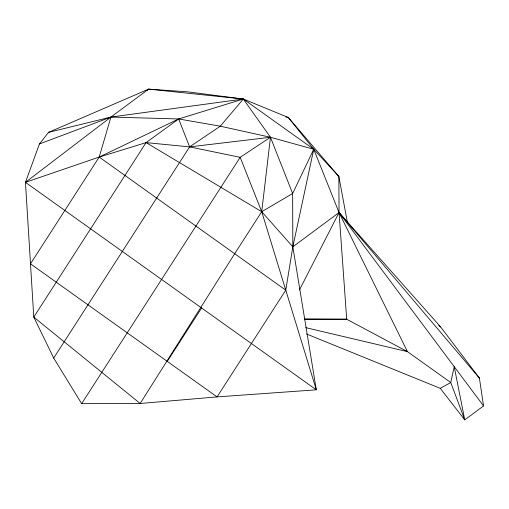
<?xml version="1.0" encoding="UTF-8"?>
<svg xmlns="http://www.w3.org/2000/svg" width="509" height="509" viewBox="0 0 509 509"><rect width="100%" height="100%" fill="white"/><g stroke="black" fill="none" stroke-linecap="round" stroke-linejoin="round"><path stroke-width="0.76" d="M347.424 222.535L338.848 176.464L288.304 117.484L243.315 99.026L148.609 89.126L110.937 117.076L25.45 182.343L316.312 389.818L261.721 211.712L270.457 137.265L243.315 99.026L187.197 91.785L148.609 89.126L48.559 132.359L39.435 143.952L25.45 182.343L33.791 317.107L53.7 358.069L81.65 403.662L140.153 403.497L217.063 396.899L316.312 389.818L292.834 246.827L292.643 193.528L270.457 137.265L220.295 126.194L178.672 118.966L110.937 117.076L48.559 132.359M25.45 182.343L99.191 157.065L146.083 142.609L189.602 146.891L270.457 137.265L313.741 149.264L339.051 212.539L407.442 351.636L346.705 319.238L339.051 212.539L338.848 176.464L313.741 149.264L243.315 99.026L110.937 117.076L99.191 157.065L30.495 263.815L217.063 396.899L285.759 290.149L292.834 246.827L313.741 149.264L288.304 117.484L285.988 117.025M313.741 149.264L292.643 193.528L261.721 211.712L234.687 253.717L140.153 403.497L33.791 317.107L146.083 142.609L178.672 118.966L243.315 99.026L220.295 126.194L189.602 146.891L53.7 358.069M299.419 289.996L339.051 212.539L440.686 326.982L479.402 378.098L483.55 405.928L464.755 419.874L440.253 388.335L306.424 333.949M81.65 403.662L240.178 157.319L270.457 137.265M167.257 361.371L201.609 307.996M146.745 90.577L148.609 89.126M478.11 377.175L479.402 378.098L339.051 212.539L292.834 246.827L261.721 211.712L146.083 142.609M440.253 388.335L450.77 382.545L454.206 366.658L464.755 419.874L450.77 382.545L406.157 350.72M39.435 143.952L110.937 117.076M304.554 319.264L346.705 319.238L304.808 318.984M305.782 327.65L407.442 351.636M337.492 175.63L338.848 176.464M438.758 325.607L440.686 326.982M285.759 290.149L99.191 157.065L178.672 118.966L189.602 146.891L240.178 157.319L261.721 211.712M339.051 212.539L483.55 405.928"/></g></svg>
